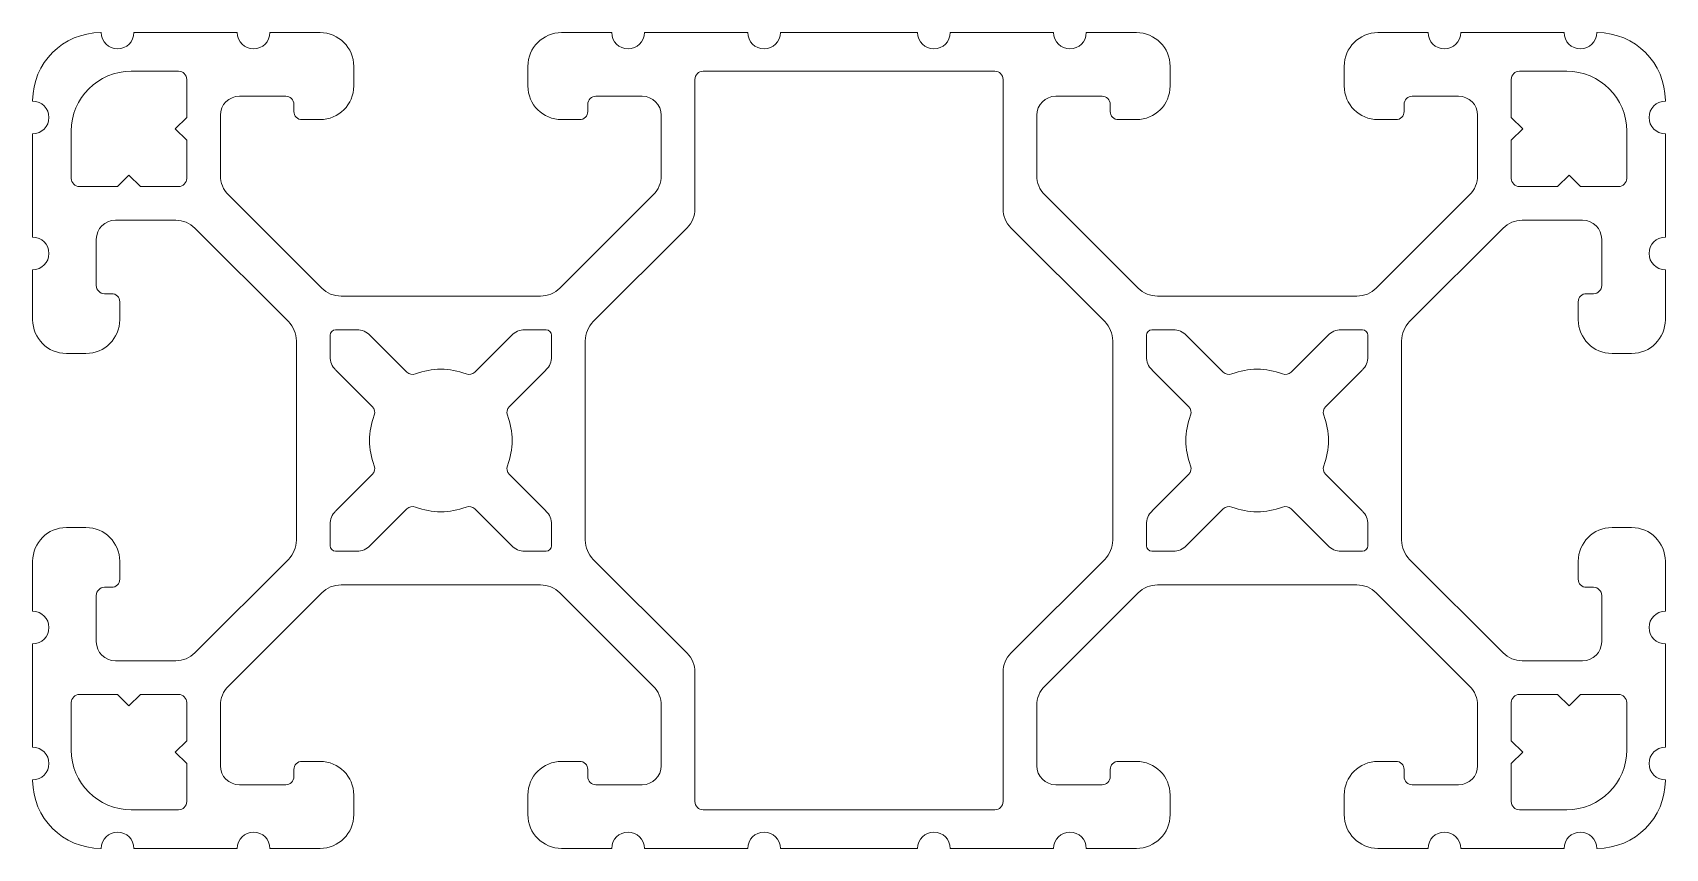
# Model space of a CAD drawing. Header units: inches. Extents: x -2.25 to 0.75, y -0.75 to 0.75.
import ezdxf

# ---------------------------------------------------------------- set-up
doc = ezdxf.new("R2010")
doc.units = ezdxf.units.IN
doc.header["$MEASUREMENT"] = 0

msp = doc.modelspace()

# ---------------------------------------------------------------- linework, layer by layer
at = {"color": 7, "linetype": 'Continuous', "lineweight": 15}
for p, q in [((-2.124, 0.75), (-2.125, 0.75)), ((-1.874, 0.75), (-2.064, 0.75)), ((-1.722, 0.75), (-1.814, 0.75)), ((-1.186, 0.75), (-1.278, 0.75)), ((-0.936, 0.75), (-1.126, 0.75)), ((-0.624, 0.75), (-0.876, 0.75)), ((-0.374, 0.75), (-0.564, 0.75)), ((-0.222, 0.75), (-0.314, 0.75)), ((0.314, 0.75), (0.222, 0.75)), ((0.564, 0.75), (0.374, 0.75)), ((0.625, 0.75), (0.624, 0.75)), ((-1.982, 0.679), (-2.069, 0.679)), ((-1.967, 0.594), (-1.967, 0.664)), ((-1.66, 0.652), (-1.66, 0.688)), ((-1.34, 0.688), (-1.34, 0.652)), ((-1.033, 0.664), (-1.033, 0.4262)), ((-0.482, 0.679), (-1.018, 0.679)), ((-0.467, 0.4262), (-0.467, 0.664)), ((-0.16, 0.652), (-0.16, 0.688)), ((0.16, 0.688), (0.16, 0.652)), ((0.467, 0.664), (0.467, 0.594)), ((0.569, 0.679), (0.482, 0.679)), ((-1.87, 0.633), (-1.785, 0.633)), ((-1.215, 0.633), (-1.13, 0.633)), ((-0.37, 0.633), (-0.285, 0.633)), ((0.285, 0.633), (0.37, 0.633)), ((-2.25, 0.625), (-2.25, 0.624)), ((-1.77, 0.618), (-1.77, 0.605)), ((-1.23, 0.605), (-1.23, 0.618)), ((-0.27, 0.618), (-0.27, 0.605)), ((0.27, 0.605), (0.27, 0.618)), ((0.75, 0.624), (0.75, 0.625)), ((-1.988, 0.573), (-1.967, 0.594)), ((-1.967, 0.552), (-1.988, 0.573)), ((-1.905, 0.4872), (-1.905, 0.598)), ((-1.755, 0.59), (-1.722, 0.59)), ((-1.278, 0.59), (-1.245, 0.59)), ((-1.095, 0.598), (-1.095, 0.4872)), ((-0.405, 0.4872), (-0.405, 0.598)), ((-0.255, 0.59), (-0.222, 0.59)), ((0.222, 0.59), (0.255, 0.59)), ((0.405, 0.598), (0.405, 0.4872)), ((0.467, 0.594), (0.488, 0.573)), ((0.488, 0.573), (0.467, 0.552)), ((-2.25, 0.564), (-2.25, 0.374)), ((-2.179, 0.569), (-2.179, 0.482)), ((-1.967, 0.482), (-1.967, 0.552)), ((0.467, 0.552), (0.467, 0.482)), ((0.679, 0.482), (0.679, 0.569)), ((0.75, 0.374), (0.75, 0.564)), ((-2.094, 0.467), (-2.073, 0.488)), ((-2.073, 0.488), (-2.052, 0.467)), ((0.552, 0.467), (0.573, 0.488)), ((0.573, 0.488), (0.594, 0.467)), ((-2.164, 0.467), (-2.094, 0.467)), ((-2.052, 0.467), (-1.982, 0.467)), ((-1.7186, 0.2801), (-1.8904, 0.4519)), ((-1.1096, 0.4519), (-1.2814, 0.2801)), ((-0.2186, 0.2801), (-0.3904, 0.4519)), ((0.3904, 0.4519), (0.2186, 0.2801)), ((0.482, 0.467), (0.552, 0.467)), ((0.594, 0.467), (0.664, 0.467)), ((-2.098, 0.405), (-1.9872, 0.405)), ((-1.9519, 0.3904), (-1.7801, 0.2186)), ((-1.0476, 0.3908), (-1.2199, 0.2186)), ((-0.2801, 0.2186), (-0.4524, 0.3908)), ((0.2801, 0.2186), (0.4519, 0.3904)), ((0.4872, 0.405), (0.598, 0.405)), ((-2.133, 0.285), (-2.133, 0.37)), ((0.633, 0.37), (0.633, 0.285)), ((-2.25, 0.314), (-2.25, 0.222)), ((0.75, 0.222), (0.75, 0.314)), ((-2.105, 0.27), (-2.118, 0.27)), ((-2.09, 0.222), (-2.09, 0.255)), ((-1.3167, 0.2655), (-1.6833, 0.2655)), ((0.1833, 0.2655), (-0.1833, 0.2655)), ((0.59, 0.255), (0.59, 0.222)), ((0.618, 0.27), (0.605, 0.27)), ((-1.7655, 0.1833), (-1.7655, -0.1833)), ((-1.7035, 0.1935), (-1.7035, 0.1544)), ((-1.6544, 0.2035), (-1.6935, 0.2035)), ((-1.5623, 0.1259), (-1.6296, 0.1932)), ((-1.3704, 0.1932), (-1.4377, 0.1259)), ((-1.3065, 0.2035), (-1.3456, 0.2035)), ((-1.2965, 0.1544), (-1.2965, 0.1935)), ((-1.2345, 0.1833), (-1.2345, -0.1833)), ((-0.2655, -0.1833), (-0.2655, 0.1833)), ((-0.2035, 0.1935), (-0.2035, 0.1544)), ((-0.1544, 0.2035), (-0.1935, 0.2035)), ((-0.0623, 0.1259), (-0.1296, 0.1932)), ((0.1296, 0.1932), (0.0623, 0.1259)), ((0.1935, 0.2035), (0.1544, 0.2035)), ((0.2035, 0.1544), (0.2035, 0.1935)), ((0.2655, -0.1833), (0.2655, 0.1833)), ((-2.188, 0.16), (-2.152, 0.16)), ((0.652, 0.16), (0.688, 0.16)), ((-1.6932, 0.1296), (-1.6259, 0.0623)), ((-1.3741, 0.0623), (-1.3068, 0.1296)), ((-0.1932, 0.1296), (-0.1259, 0.0623)), ((0.1259, 0.0623), (0.1932, 0.1296)), ((-1.6259, -0.0623), (-1.6932, -0.1296)), ((-1.3068, -0.1296), (-1.3741, -0.0623)), ((-0.1259, -0.0623), (-0.1932, -0.1296)), ((0.1932, -0.1296), (0.1259, -0.0623)), ((-1.6296, -0.1932), (-1.5623, -0.1259)), ((-1.4377, -0.1259), (-1.3704, -0.1932)), ((-0.1296, -0.1932), (-0.0623, -0.1259)), ((0.0623, -0.1259), (0.1296, -0.1932)), ((-2.152, -0.16), (-2.188, -0.16)), ((-1.7035, -0.1544), (-1.7035, -0.1935)), ((-1.2965, -0.1935), (-1.2965, -0.1544)), ((-0.2035, -0.1544), (-0.2035, -0.1935)), ((0.2035, -0.1935), (0.2035, -0.1544)), ((0.688, -0.16), (0.652, -0.16)), ((-1.6935, -0.2035), (-1.6544, -0.2035)), ((-1.3456, -0.2035), (-1.3065, -0.2035)), ((-0.1935, -0.2035), (-0.1544, -0.2035)), ((0.1544, -0.2035), (0.1935, -0.2035)), ((-2.25, -0.222), (-2.25, -0.314)), ((-2.09, -0.255), (-2.09, -0.222)), ((-1.7801, -0.2186), (-1.9519, -0.3904)), ((-1.2199, -0.2186), (-1.0476, -0.3908)), ((-0.4524, -0.3908), (-0.2801, -0.2186)), ((0.4519, -0.3904), (0.2801, -0.2186)), ((0.59, -0.222), (0.59, -0.255)), ((0.75, -0.314), (0.75, -0.222)), ((-2.118, -0.27), (-2.105, -0.27)), ((-1.6833, -0.2655), (-1.3167, -0.2655)), ((-0.1833, -0.2655), (0.1833, -0.2655)), ((0.605, -0.27), (0.618, -0.27)), ((-2.133, -0.37), (-2.133, -0.285)), ((-1.8904, -0.4519), (-1.7186, -0.2801)), ((-1.2814, -0.2801), (-1.1096, -0.4519)), ((-0.3904, -0.4519), (-0.2186, -0.2801)), ((0.2186, -0.2801), (0.3904, -0.4519)), ((0.633, -0.285), (0.633, -0.37)), ((-2.25, -0.374), (-2.25, -0.564)), ((0.75, -0.564), (0.75, -0.374)), ((-1.9872, -0.405), (-2.098, -0.405)), ((0.598, -0.405), (0.4872, -0.405)), ((-1.033, -0.4262), (-1.033, -0.664)), ((-0.467, -0.664), (-0.467, -0.4262)), ((-2.094, -0.467), (-2.164, -0.467)), ((-2.073, -0.488), (-2.094, -0.467)), ((-2.052, -0.467), (-2.073, -0.488)), ((-1.982, -0.467), (-2.052, -0.467)), ((0.552, -0.467), (0.482, -0.467)), ((0.573, -0.488), (0.552, -0.467)), ((0.594, -0.467), (0.573, -0.488)), ((0.664, -0.467), (0.594, -0.467)), ((-2.179, -0.482), (-2.179, -0.569)), ((-1.967, -0.552), (-1.967, -0.482)), ((-1.905, -0.598), (-1.905, -0.4872)), ((-1.095, -0.4872), (-1.095, -0.598)), ((-0.405, -0.598), (-0.405, -0.4872)), ((0.405, -0.4872), (0.405, -0.598)), ((0.467, -0.482), (0.467, -0.552)), ((0.679, -0.569), (0.679, -0.482)), ((-1.988, -0.573), (-1.967, -0.552)), ((0.467, -0.552), (0.488, -0.573)), ((-1.967, -0.594), (-1.988, -0.573)), ((-1.967, -0.664), (-1.967, -0.594)), ((-1.722, -0.59), (-1.755, -0.59)), ((-1.245, -0.59), (-1.278, -0.59)), ((-0.222, -0.59), (-0.255, -0.59)), ((0.255, -0.59), (0.222, -0.59)), ((0.488, -0.573), (0.467, -0.594)), ((0.467, -0.594), (0.467, -0.664)), ((-2.25, -0.624), (-2.25, -0.625)), ((-1.77, -0.605), (-1.77, -0.618)), ((-1.23, -0.618), (-1.23, -0.605)), ((-0.27, -0.605), (-0.27, -0.618)), ((0.27, -0.618), (0.27, -0.605)), ((0.75, -0.625), (0.75, -0.624)), ((-1.785, -0.633), (-1.87, -0.633)), ((-1.66, -0.688), (-1.66, -0.652)), ((-1.34, -0.652), (-1.34, -0.688)), ((-1.13, -0.633), (-1.215, -0.633)), ((-0.285, -0.633), (-0.37, -0.633)), ((-0.16, -0.688), (-0.16, -0.652)), ((0.16, -0.652), (0.16, -0.688)), ((0.37, -0.633), (0.285, -0.633)), ((-2.069, -0.679), (-1.982, -0.679)), ((-1.018, -0.679), (-0.482, -0.679)), ((0.482, -0.679), (0.569, -0.679)), ((-2.125, -0.75), (-2.124, -0.75)), ((-2.064, -0.75), (-1.874, -0.75)), ((-1.814, -0.75), (-1.722, -0.75)), ((-1.278, -0.75), (-1.186, -0.75)), ((-1.126, -0.75), (-0.936, -0.75)), ((-0.876, -0.75), (-0.624, -0.75)), ((-0.564, -0.75), (-0.374, -0.75)), ((-0.314, -0.75), (-0.222, -0.75)), ((0.222, -0.75), (0.314, -0.75)), ((0.374, -0.75), (0.564, -0.75)), ((0.624, -0.75), (0.625, -0.75))]:
    msp.add_line(p, q, dxfattribs=at)
for centre, radius, start, end in [((-2.125, 0.625), 0.125, 90, 180), ((-2.094, 0.75), 0.03, 180, 0), ((-1.844, 0.75), 0.03, 180, 0), ((-1.722, 0.688), 0.062, 0, 90), ((-1.278, 0.688), 0.062, 90, 180), ((-1.156, 0.75), 0.03, 180, 0), ((-0.906, 0.75), 0.03, 180, 0), ((-0.594, 0.75), 0.03, 180, 360), ((-0.344, 0.75), 0.03, 180, 0), ((-0.222, 0.688), 0.062, 0, 90), ((0.222, 0.688), 0.062, 90, 180), ((0.344, 0.75), 0.03, 180, 360), ((0.594, 0.75), 0.03, 180, 360), ((0.625, 0.625), 0.125, 0, 90), ((-2.069, 0.569), 0.11, 90, 180), ((-1.982, 0.664), 0.015, 0, 90), ((-1.018, 0.664), 0.015, 90, 180), ((-0.482, 0.664), 0.015, 0, 90), ((0.482, 0.664), 0.015, 90, 180), ((0.569, 0.569), 0.11, 0, 90), ((-1.87, 0.598), 0.035, 90, 180), ((-1.785, 0.618), 0.015, 0, 90), ((-1.722, 0.652), 0.062, 270, 0), ((-1.278, 0.652), 0.062, 180, 270), ((-1.215, 0.618), 0.015, 90, 180), ((-1.13, 0.598), 0.035, 0, 90), ((-0.37, 0.598), 0.035, 90, 180), ((-0.285, 0.618), 0.015, 0, 90), ((-0.222, 0.652), 0.062, 270, 0), ((0.222, 0.652), 0.062, 180, 270), ((0.285, 0.618), 0.015, 90, 180), ((0.37, 0.598), 0.035, 0, 90), ((-2.25, 0.594), 0.03, 270, 90), ((-1.755, 0.605), 0.015, 180, 270), ((-1.245, 0.605), 0.015, 270, 0), ((-0.255, 0.605), 0.015, 180, 270), ((0.255, 0.605), 0.015, 270, 0), ((0.75, 0.594), 0.03, 90, 270), ((-2.164, 0.482), 0.015, 180, 270), ((-1.982, 0.482), 0.015, 270, 360), ((-1.855, 0.4872), 0.05, 180, 225), ((-1.145, 0.4872), 0.05, 315, 0), ((-0.355, 0.4872), 0.05, 180, 225), ((0.355, 0.4872), 0.05, 315, 0), ((0.482, 0.482), 0.015, 180, 270), ((0.664, 0.482), 0.015, 270, 0), ((-1.083, 0.4262), 0.05, 315, 0), ((-0.417, 0.4262), 0.05, 180, 225), ((-2.098, 0.37), 0.035, 90, 180), ((-1.9872, 0.355), 0.05, 45, 90), ((0.4872, 0.355), 0.05, 90, 135), ((0.598, 0.37), 0.035, 0, 90), ((-2.25, 0.344), 0.03, 270, 90), ((0.75, 0.344), 0.03, 90, 270), ((-2.118, 0.285), 0.015, 180, 270), ((-2.105, 0.255), 0.015, 0, 90), ((-1.6833, 0.3155), 0.05, 225, 270), ((-1.3167, 0.3155), 0.05, 270, 315), ((-0.1833, 0.3155), 0.05, 225, 270), ((0.1833, 0.3155), 0.05, 270, 315), ((0.605, 0.255), 0.015, 90, 180), ((0.618, 0.285), 0.015, 270, 360), ((-2.188, 0.222), 0.062, 180, 270), ((-2.152, 0.222), 0.062, 270, 0), ((-1.8155, 0.1833), 0.05, 0, 45), ((-1.1845, 0.1833), 0.05, 135, 180), ((-0.3155, 0.1833), 0.05, 0, 45), ((0.3155, 0.1833), 0.05, 135, 180), ((0.652, 0.222), 0.062, 180, 270), ((0.688, 0.222), 0.062, 270, 0), ((-1.6935, 0.1935), 0.01, 90, 180), ((-1.6544, 0.1685), 0.035, 45, 90), ((-1.3456, 0.1685), 0.035, 90, 135), ((-1.3065, 0.1935), 0.01, 0, 90), ((-0.1935, 0.1935), 0.01, 90, 180), ((-0.1544, 0.1685), 0.035, 45, 90), ((0.1544, 0.1685), 0.035, 90, 135), ((0.1935, 0.1935), 0.01, 0, 90), ((-1.6685, 0.1544), 0.035, 180, 225), ((-1.3315, 0.1544), 0.035, 315, 360), ((-0.1685, 0.1544), 0.035, 180, 225), ((0.1685, 0.1544), 0.035, 315, 360), ((-1.5517, 0.1365), 0.015, 225, 290.7349), ((-1.5, 0), 0.131, 69.2651, 110.7349), ((-1.4483, 0.1365), 0.015, 249.2651, 315), ((-0.0517, 0.1365), 0.015, 225, 290.7349), ((0, 0), 0.131, 69.2651, 110.7349), ((0.0517, 0.1365), 0.015, 249.2651, 315), ((-1.6365, 0.0517), 0.015, 339.2651, 45), ((-1.3635, 0.0517), 0.015, 135, 200.7349), ((-0.1365, 0.0517), 0.015, 339.2651, 45), ((0.1365, 0.0517), 0.015, 135, 200.7349), ((-1.5, 0), 0.131, 159.2651, 200.7349), ((-1.5, 0), 0.131, 339.2651, 20.7349), ((0, 0), 0.131, 159.2651, 200.7349), ((0, 0), 0.131, 339.2651, 20.7349), ((-1.6365, -0.0517), 0.015, 315, 20.7349), ((-1.3635, -0.0517), 0.015, 159.2651, 225), ((-0.1365, -0.0517), 0.015, 315, 20.7349), ((0.1365, -0.0517), 0.015, 159.2651, 225), ((-1.6685, -0.1544), 0.035, 135, 180), ((-1.5517, -0.1365), 0.015, 69.2651, 135), ((-1.5, 0), 0.131, 249.2651, 290.7349), ((-1.4483, -0.1365), 0.015, 45, 110.7349), ((-1.3315, -0.1544), 0.035, 0, 45), ((-0.1685, -0.1544), 0.035, 135, 180), ((-0.0517, -0.1365), 0.015, 69.2651, 135), ((0, 0), 0.131, 249.2651, 290.7349), ((0.0517, -0.1365), 0.015, 45, 110.7349), ((0.1685, -0.1544), 0.035, 0, 45), ((-2.188, -0.222), 0.062, 90, 180), ((-2.152, -0.222), 0.062, 0, 90), ((0.652, -0.222), 0.062, 90, 180), ((0.688, -0.222), 0.062, 0, 90), ((-1.8155, -0.1833), 0.05, 315, 0), ((-1.6935, -0.1935), 0.01, 180, 270), ((-1.6544, -0.1685), 0.035, 270, 315), ((-1.3456, -0.1685), 0.035, 225, 270), ((-1.3065, -0.1935), 0.01, 270, 360), ((-1.1845, -0.1833), 0.05, 180, 225), ((-0.3155, -0.1833), 0.05, 315, 360), ((-0.1935, -0.1935), 0.01, 180, 270), ((-0.1544, -0.1685), 0.035, 270, 315), ((0.1544, -0.1685), 0.035, 225, 270), ((0.1935, -0.1935), 0.01, 270, 360), ((0.3155, -0.1833), 0.05, 180, 225), ((-2.118, -0.285), 0.015, 90, 180), ((-2.105, -0.255), 0.015, 270, 360), ((-1.6833, -0.3155), 0.05, 90, 135), ((-1.3167, -0.3155), 0.05, 45, 90), ((-0.1833, -0.3155), 0.05, 90, 135), ((0.1833, -0.3155), 0.05, 45, 90), ((0.605, -0.255), 0.015, 180, 270), ((0.618, -0.285), 0.015, 0, 90), ((-2.25, -0.344), 0.03, 270, 90), ((0.75, -0.344), 0.03, 90, 270), ((-2.098, -0.37), 0.035, 180, 270), ((0.598, -0.37), 0.035, 270, 0), ((-1.9872, -0.355), 0.05, 270, 315), ((-1.083, -0.4262), 0.05, 0, 45), ((-0.417, -0.4262), 0.05, 135, 180), ((0.4872, -0.355), 0.05, 225, 270), ((-2.164, -0.482), 0.015, 90, 180), ((-1.982, -0.482), 0.015, 0, 90), ((-1.855, -0.4872), 0.05, 135, 180), ((-1.145, -0.4872), 0.05, 0, 45), ((-0.355, -0.4872), 0.05, 135, 180), ((0.355, -0.4872), 0.05, 0, 45), ((0.482, -0.482), 0.015, 90, 180), ((0.664, -0.482), 0.015, 0, 90), ((-2.25, -0.594), 0.03, 270, 90), ((-2.069, -0.569), 0.11, 180, 270), ((0.569, -0.569), 0.11, 270, 0), ((0.75, -0.594), 0.03, 90, 270), ((-1.87, -0.598), 0.035, 180, 270), ((-1.755, -0.605), 0.015, 90, 180), ((-1.722, -0.652), 0.062, 0, 90), ((-1.278, -0.652), 0.062, 90, 180), ((-1.245, -0.605), 0.015, 0, 90), ((-1.13, -0.598), 0.035, 270, 0), ((-0.37, -0.598), 0.035, 180, 270), ((-0.255, -0.605), 0.015, 90, 180), ((-0.222, -0.652), 0.062, 0, 90), ((0.222, -0.652), 0.062, 90, 180), ((0.255, -0.605), 0.015, 0, 90), ((0.37, -0.598), 0.035, 270, 0), ((-2.125, -0.625), 0.125, 180, 270), ((-1.785, -0.618), 0.015, 270, 0), ((-1.215, -0.618), 0.015, 180, 270), ((-0.285, -0.618), 0.015, 270, 0), ((0.285, -0.618), 0.015, 180, 270), ((0.625, -0.625), 0.125, 270, 0), ((-1.982, -0.664), 0.015, 270, 360), ((-1.722, -0.688), 0.062, 270, 360), ((-1.278, -0.688), 0.062, 180, 270), ((-1.018, -0.664), 0.015, 180, 270), ((-0.482, -0.664), 0.015, 270, 360), ((-0.222, -0.688), 0.062, 270, 0), ((0.222, -0.688), 0.062, 180, 270), ((0.482, -0.664), 0.015, 180, 270), ((-2.094, -0.75), 0.03, 0, 180), ((-1.156, -0.75), 0.03, 0, 180), ((-0.906, -0.75), 0.03, 0, 180), ((-0.594, -0.75), 0.03, 0, 180), ((-0.344, -0.75), 0.03, 0, 180), ((0.344, -0.75), 0.03, 0, 180), ((0.594, -0.75), 0.03, 0, 180), ((-1.844, -0.75), 0.03, 0, 180)]:
    msp.add_arc(centre, radius, start, end, dxfattribs=at)

doc.saveas('drawing.dxf')
